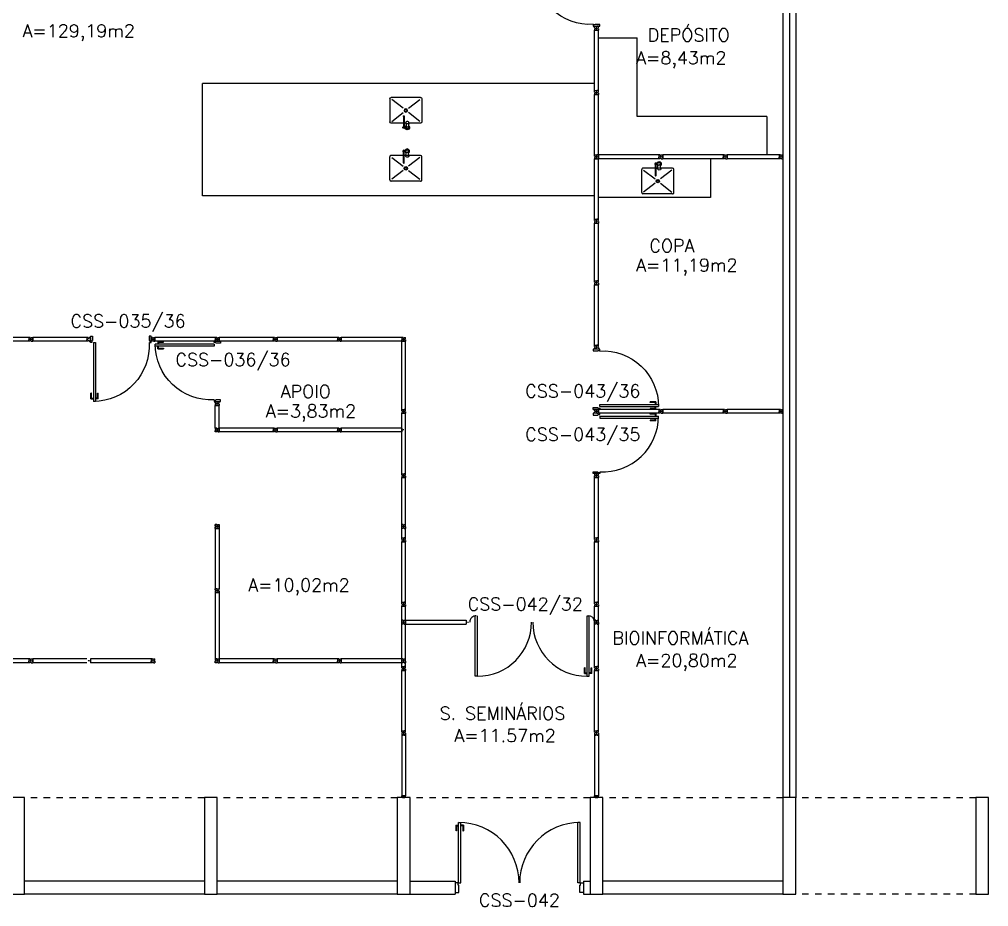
# Model space of a CAD drawing. Extents: x -248 to -11, y 347 to 447.
# Drawn here: x -201.14 to -186.07, y 388.87 to 402.67 of the extents above; entities that cross this region are included whole.
import ezdxf
from ezdxf.enums import TextEntityAlignment as Align

# ---------------------------------------------------------------- set-up
doc = ezdxf.new("R2010")
doc.units = 0
doc.header["$LTSCALE"] = 0.02
doc.header["$MEASUREMENT"] = 0
doc.linetypes.add('HIDDEN2', pattern=[0.1875, 0.125, -0.0625])
doc.layers.get('0').update_dxf_attribs({"linetype": 'CONTINUOUS'})
for name, color, linetype in [('ALV', 2, 'CONTINUOUS'), ('AREA', 2, 'CONTINUOUS'), ('BANC', 2, 'CONTINUOUS'), ('DIV', 2, 'CONTINUOUS'), ('EQUIP', 1, 'CONTINUOUS'), ('ESQ', 1, 'CONTINUOUS'), ('ESTR', 3, 'CONTINUOUS'), ('PROJ', 1, 'HIDDEN2'), ('TEXTO', 2, 'CONTINUOUS'), ('TEXTO-ENDEREÇO', 2, 'CONTINUOUS')]:
    doc.layers.add(name, color=color, linetype=linetype)
doc.styles.add('UNB-100', font='simplex.shx', dxfattribs={"height": 0.2})
doc.styles.add('UNB-100-1', font='simplex.shx', dxfattribs={"height": 0.2})

# ---------------------------------------------------------------- blocks, each defined once
blk = doc.blocks.new('DIVMT-SSS')
for p, q in [((-0.03, 0.008), (-0.03, 0.03)), ((-0.006, 0.03), (-0.03, 0.03)), ((-0.03, 0.008), (-0.02, 0.008)), ((-0.02, -0.008), (-0.02, 0.008)), ((-0.006, 0.02), (-0.006, 0.03)), ((0.006, 0.02), (-0.006, 0.02)), ((-0.005, 0), (0.005, 0)), ((0.005, 0), (-0.005, 0)), ((0, 0.005), (0, -0.005)), ((0, -0.005), (0, 0.005)), ((0.006, 0.03), (0.03, 0.03)), ((0.006, 0.02), (0.006, 0.03)), ((0.03, 0.008), (0.02, 0.008)), ((0.02, -0.008), (0.02, 0.008)), ((0.03, 0.008), (0.03, 0.03)), ((-0.03, -0.008), (-0.03, -0.03)), ((-0.03, -0.008), (-0.02, -0.008)), ((-0.03, -0.03), (-0.03, -0.97)), ((-0.03, -0.03), (-0.009, -0.03)), ((0.03, -0.03), (-0.03, -0.03)), ((-0.03, -0.03), (-0.006, -0.03)), ((-0.009, -0.03), (-0.027, -0.03)), ((-0.006, -0.02), (-0.006, -0.03)), ((-0.006, -0.02), (0.006, -0.02)), ((-0.006, -0.02), (-0.006, -0.03)), ((0.006, -0.02), (-0.006, -0.02)), ((0.005, -0.03), (-0.005, -0.03)), ((0.006, -0.02), (0.006, -0.03)), ((0.006, -0.02), (0.006, -0.03)), ((0.03, -0.03), (0.006, -0.03)), ((0.03, -0.008), (0.02, -0.008)), ((0.03, -0.008), (0.03, -0.03)), ((0.03, -0.03), (0.03, -0.97)), ((0.03, -0.97), (-0.03, -0.97)), ((-0.006, -0.98), (-0.006, -0.97)), ((-0.006, -0.98), (0.006, -0.98)), ((0.006, -1.001), (-0.006, -1.001)), ((0.005, -0.97), (-0.005, -0.97)), ((0, -0.994), (0, -1.007)), ((0, -1.02), (0, -1.021)), ((0.006, -0.98), (0.006, -0.97))]:
    blk.add_line(p, q)
blk = doc.blocks.new('PILAR-SSS')
blk.add_lwpolyline([(0.003, -42.962), (0.003, -44.462), (0.203, -44.462), (0.203, -42.962)], close=True)
blk = doc.blocks.new('DIV-SSS')
for p, q in [((-0.005, 0), (0.005, 0)), ((0, 0.005), (0, -0.005)), ((-0.03, -0.03), (-0.03, -0.97)), ((0.03, -0.03), (-0.03, -0.03)), ((-0.03, -0.03), (-0.009, -0.03)), ((-0.009, -0.03), (-0.027, -0.03)), ((-0.006, -0.02), (0.006, -0.02)), ((-0.006, -0.02), (-0.006, -0.03)), ((-0.005, -0.022), (0.005, -0.022)), ((-0.005, -0.022), (-0.005, -0.029)), ((0.005, -0.029), (-0.005, -0.029)), ((0.005, -0.03), (-0.005, -0.03)), ((0.005, -0.022), (0.005, -0.029)), ((0.006, -0.02), (0.006, -0.03)), ((0.03, -0.03), (0.03, -0.97)), ((0.03, -0.97), (-0.03, -0.97)), ((0.007, -0.999), (-0.007, -0.999)), ((-0.006, -0.98), (-0.006, -0.97)), ((-0.006, -0.98), (0.006, -0.98)), ((0.005, -0.97), (-0.005, -0.97)), ((0, -0.991), (0, -1.006)), ((0.006, -0.98), (0.006, -0.97))]:
    blk.add_line(p, q)
blk = doc.blocks.new('MTT-SSS')
for p, q in [((-0.008, 0.03), (-0.03, 0.03)), ((-0.03, 0.03), (-0.03, 0.006)), ((-0.0185, 0.006), (-0.03, 0.006)), ((-0.0185, -0.006), (-0.0185, 0.006)), ((-0.008, 0.03), (-0.008, 0.02)), ((-0.008, 0.02), (0.008, 0.02)), ((-0.0051, 0), (0.0051, 0)), ((0, -0.0051), (0, 0.0051)), ((0.008, 0.03), (0.03, 0.03)), ((0.008, 0.03), (0.008, 0.02)), ((0.0205, -0.006), (0.0205, 0.006)), ((0.0205, 0.006), (0.03, 0.006)), ((0.03, 0.006), (0.03, 0.03)), ((-0.03, -0.03), (-0.03, -0.006)), ((-0.0185, -0.006), (-0.03, -0.006)), ((-0.008, -0.03), (-0.03, -0.03)), ((-0.008, -0.02), (0.008, -0.02)), ((-0.008, -0.03), (-0.008, -0.02)), ((0.008, -0.03), (0.008, -0.02)), ((0.008, -0.03), (0.03, -0.03)), ((0.0205, -0.006), (0.03, -0.006)), ((0.03, -0.006), (0.03, -0.03))]:
    blk.add_line(p, q)
blk = doc.blocks.new('PTDP-SSS')
for p, q in [((0.055, 1.015), (0.09, 1.015)), ((0.055, 0.075), (0.055, 1.015)), ((0.09, 0.075), (0.09, 1.015)), ((1.91, 0.075), (1.91, 1.015)), ((1.945, 1.015), (1.91, 1.015)), ((1.945, 0.075), (1.945, 1.015)), ((0.05, 0.075), (0, 0.075)), ((0, 0.075), (0, -0.075)), ((0.05, 0.04), (0.05, 0.075)), ((0.06, 0.04), (0.05, 0.04)), ((0.055, 0.075), (0.09, 0.075)), ((0.06, -0.075), (0.06, 0.04)), ((1.945, 0.075), (1.91, 0.075)), ((1.94, -0.075), (1.94, 0.04)), ((1.94, 0.04), (1.95, 0.04)), ((1.95, 0.04), (1.95, 0.075)), ((1.95, 0.075), (2, 0.075)), ((2, 0.075), (2, -0.075)), ((0, -0.075), (0.06, -0.075)), ((2, -0.075), (1.94, -0.075))]:
    blk.add_line(p, q)
for centre, start, end in [((0.055, 0.075), 0, 90), ((1.945, 0.075), 90, 180)]:
    blk.add_arc(centre, 0.94, start, end)
blk = doc.blocks.new('PDVDP-SSS')
for p, q in [((0.112, 0.84), (0.112, -0.1)), ((0.147, 0.84), (0.112, 0.84)), ((0.147, 0.84), (0.147, -0.1)), ((1.853, 0.84), (1.888, 0.84)), ((1.853, 0.84), (1.853, -0.1)), ((1.888, 0.84), (1.888, -0.1)), ((0.009, 0), (-0.009, 0)), ((0, -0.012), (0, 0.01)), ((0.147, -0.1), (0.112, -0.1))]:
    blk.add_line(p, q)
at = {"color": 1}
for centre, radius, start, end in [((0.148, -0.002), 0.843, 0, 90), ((1.853, -0.002), 0.843, 90, 180), ((0.131, 0), 0.101, 180, 270), ((1.87, 0), 0.101, 270, 0)]:
    blk.add_arc(centre, radius, start, end, dxfattribs=at)
blk = doc.blocks.new('DIVINI-SSS')
for p, q in [((-0.02, 0), (-0.02, -0.008)), ((-0.02, 0), (0.001, 0)), ((-0.005, 0), (0.005, 0)), ((0, 0.005), (0, -0.005)), ((0.001, 0), (0.02, 0)), ((-0.03, -0.008), (-0.02, -0.008)), ((-0.03, -0.008), (-0.03, -0.028)), ((-0.03, -0.028), (-0.008, -0.028)), ((-0.03, -0.03), (0.03, -0.03)), ((-0.03, -0.975), (-0.03, -0.03)), ((-0.009, -0.03), (-0.027, -0.03)), ((-0.008, -0.019), (0.008, -0.019)), ((-0.008, -0.019), (-0.008, -0.028)), ((-0.006, -0.021), (-0.006, -0.03)), ((0.006, -0.021), (-0.006, -0.021)), ((-0.006, -0.023), (-0.006, -0.027)), ((-0.004, -0.021), (0.004, -0.021)), ((0.006, -0.021), (0.006, -0.03)), ((0.006, -0.023), (0.006, -0.027)), ((0.008, -0.019), (0.008, -0.028)), ((0.03, -0.028), (0.008, -0.028)), ((0.009, -0.03), (0.027, -0.03)), ((0.02, 0), (0.02, -0.008)), ((0.03, -0.008), (0.02, -0.008)), ((0.03, -0.008), (0.03, -0.028)), ((0.03, -0.975), (0.03, -0.03)), ((-0.03, -0.975), (0.03, -0.975)), ((-0.009, -0.975), (-0.027, -0.975)), ((-0.006, -0.985), (-0.006, -0.975)), ((0.006, -0.985), (-0.006, -0.985)), ((0.006, -1.01), (-0.006, -1.01)), ((0, -0.985), (0, -0.988)), ((0, -1.003), (0, -1.018)), ((0.006, -0.985), (0.006, -0.975)), ((0.03, -0.975), (0.009, -0.975)), ((0.009, -0.975), (0.027, -0.975))]:
    blk.add_line(p, q)
blk = doc.blocks.new('PDV2E-SSS')
at = {"layer": 'DIV'}
for p, q in [((0.034, 0.925), (0.034, 0.835)), ((0.034, 0.925), (0.074, 0.925)), ((0.044, 0.915), (0.044, 0.835)), ((0.044, 0.915), (0.074, 0.915)), ((0.076, 0.05), (0.076, 0.965)), ((0.106, 0.965), (0.076, 0.965)), ((0.106, 0.05), (0.106, 0.965)), ((0.148, 0.925), (0.108, 0.925)), ((0.138, 0.915), (0.108, 0.915)), ((0.138, 0.915), (0.138, 0.835)), ((0.148, 0.925), (0.148, 0.835)), ((0.044, 0.835), (0.034, 0.835)), ((0.138, 0.835), (0.148, 0.835)), ((0.031, 0.05), (0.031, -0.05)), ((0.051, 0.05), (0.031, 0.05)), ((0.051, 0.02), (0.051, 0.05)), ((0.051, 0.02), (0.061, 0.02)), ((0.061, -0.05), (0.061, 0.02)), ((0.076, 0.05), (0.106, 0.05)), ((0.95, 0.02), (0.94, 0.02)), ((0.94, -0.05), (0.94, 0.02)), ((0.95, 0.02), (0.95, 0.05)), ((0.95, 0.05), (0.97, 0.05)), ((0.97, 0.05), (0.97, 0.035)), ((0.97, 0.035), (0.97, -0.035)), ((0.031, -0.05), (0.061, -0.05)), ((0.97, -0.05), (0.94, -0.05)), ((0.97, -0.035), (0.97, -0.05))]:
    blk.add_line(p, q, dxfattribs=at)
at = {"layer": 'DIV', "color": 1}
blk.add_arc((0.076, 0.1), 0.865, 356.6786, 90, dxfattribs=at)
blk = doc.blocks.new('INOXA1-P-SSS')
for p, q in [((0.12, 0.23), (0.12, 0.047)), ((0.22, 0.25), (0.14, 0.25)), ((0.15, 0.22), (0.287, 0.043)), ((0.5, 0.25), (0.22, 0.25)), ((0.353, 0.043), (0.49, 0.22)), ((0.52, 0.23), (0.52, -0.23)), ((0.043, 0.008), (0.043, -0.022)), ((0.062, 0.04), (0.071, 0.04)), ((0.131, 0.048), (0.076, 0.043)), ((0.131, -0.002), (0.076, 0.003)), ((0.22, -0.027), (0.054, -0.027)), ((0.22, -0.037), (0.054, -0.037)), ((0.063, -0.003), (0.063, -0.021)), ((0.12, -0.001), (0.12, -0.027)), ((0.12, -0.037), (0.12, -0.23)), ((0.15, -0.22), (0.287, -0.043)), ((0.231, -0.027), (0.22, -0.027)), ((0.231, -0.037), (0.22, -0.037)), ((0.353, -0.043), (0.49, -0.22)), ((0.22, -0.25), (0.14, -0.25)), ((0.5, -0.25), (0.22, -0.25))]:
    blk.add_line(p, q)
blk.add_lwpolyline([(0.076, 0.003), (0.072, 0.004), (0.069, 0.009), (0.067, 0.015), (0.066, 0.023), (0.067, 0.031), (0.069, 0.037), (0.072, 0.042), (0.076, 0.043)])
blk.add_lwpolyline([(0.131, 0.048), (0.137, 0.046), (0.143, 0.041), (0.147, 0.033), (0.148, 0.023), (0.147, 0.013), (0.143, 0.006), (0.137, 0), (0.131, -0.002), (0.125, 0), (0.119, 0.006), (0.115, 0.013), (0.114, 0.023), (0.115, 0.033), (0.119, 0.041), (0.125, 0.046)], close=True)
for radius in [0.0266, 0.0163]:
    blk.add_circle((0.32, 0), radius)
for centre, radius, start, end in [((0.14, 0.23), 0.02, 90, 180), ((0.5, 0.23), 0.02, 360, 90), ((0.054, 0.023), 0.0349, 36.1705, 252.2568), ((0.054, 0.023), 0.0189, 62.7367, 235.7375), ((0.073, -0.003), 0.01, 102.8285, 180), ((0.054, 0.023), 0.0349, 285.5373, 323.9987), ((0.054, -0.032), 0.0145, 20.161, 339.839), ((0.054, -0.032), 0.005, 90.0037, 269.9963), ((0.231, -0.032), 0.00738, 222.6559, 137.3441), ((0.231, -0.032), 0.005, 269.9935, 90.0065), ((0.14, -0.23), 0.02, 180, 270), ((0.5, -0.23), 0.02, 270, 360)]:
    blk.add_arc(centre, radius, start, end)

msp = doc.modelspace()

# ---------------------------------------------------------------- linework, layer by layer
at = {"layer": 'ALV'}
for p, q in [((-198.266, 389.267), (-201.066, 389.267)), ((-195.266, 389.267), (-198.066, 389.267)), ((-195.066, 389.267), (-194.366, 389.267)), ((-194.366, 389.267), (-194.366, 389.067)), ((-192.366, 389.267), (-192.366, 389.067)), ((-192.366, 389.267), (-192.266, 389.267)), ((-189.266, 389.267), (-192.066, 389.267)), ((-198.266, 389.067), (-201.066, 389.067)), ((-195.266, 389.067), (-198.066, 389.067)), ((-195.066, 389.067), (-194.366, 389.067)), ((-192.366, 389.067), (-192.266, 389.067)), ((-189.266, 389.067), (-192.066, 389.067))]:
    msp.add_line(p, q, dxfattribs=at)
at = {"layer": 'BANC'}
for p, q in [((-192.136, 402.387), (-191.536, 402.387)), ((-191.536, 401.166), (-191.536, 402.387)), ((-192.196, 401.677), (-198.295, 401.677)), ((-198.295, 399.927), (-198.295, 401.677)), ((-189.516, 401.166), (-191.536, 401.166)), ((-189.516, 401.166), (-189.516, 400.566)), ((-190.391, 400.506), (-190.391, 399.906)), ((-192.196, 399.927), (-198.295, 399.927)), ((-190.391, 399.906), (-192.136, 399.906))]:
    msp.add_line(p, q, dxfattribs=at)
at = {"layer": 'DIV'}
for p, q in [((-192.196, 402.566), (-192.172, 402.566)), ((-192.196, 402.544), (-192.196, 402.566)), ((-192.196, 402.566), (-192.136, 402.566)), ((-192.172, 402.557), (-192.172, 402.566)), ((-192.172, 402.557), (-192.172, 402.566)), ((-192.172, 402.557), (-192.16, 402.557)), ((-192.16, 402.557), (-192.172, 402.557)), ((-192.171, 402.566), (-192.161, 402.566)), ((-192.16, 402.557), (-192.16, 402.566)), ((-192.136, 402.566), (-192.16, 402.566)), ((-192.16, 402.557), (-192.16, 402.566)), ((-192.157, 402.566), (-192.139, 402.566)), ((-192.136, 402.566), (-192.157, 402.566)), ((-192.136, 402.544), (-192.136, 402.566)), ((-192.196, 402.544), (-192.186, 402.544)), ((-192.196, 402.528), (-192.186, 402.528)), ((-192.196, 402.528), (-192.196, 402.506)), ((-192.172, 402.506), (-192.196, 402.506)), ((-192.186, 402.544), (-192.186, 402.528)), ((-192.172, 402.536), (-192.161, 402.536)), ((-192.161, 402.536), (-192.172, 402.536)), ((-192.172, 402.516), (-192.16, 402.516)), ((-192.172, 402.516), (-192.172, 402.506)), ((-192.166, 402.542), (-192.166, 402.531)), ((-192.166, 402.531), (-192.166, 402.542)), ((-192.16, 402.516), (-192.16, 402.506)), ((-192.16, 402.506), (-192.136, 402.506)), ((-192.136, 402.544), (-192.146, 402.544)), ((-192.146, 402.544), (-192.146, 402.528)), ((-192.136, 402.528), (-192.146, 402.528)), ((-192.136, 402.528), (-192.136, 402.506)), ((-192.196, 400.566), (-192.172, 400.566)), ((-192.196, 400.544), (-192.196, 400.566)), ((-192.196, 400.566), (-192.136, 400.566)), ((-192.196, 400.544), (-192.186, 400.544)), ((-192.196, 400.528), (-192.186, 400.528)), ((-192.196, 400.528), (-192.196, 400.506)), ((-192.172, 400.506), (-192.196, 400.506)), ((-192.186, 400.544), (-192.186, 400.528)), ((-192.172, 400.557), (-192.172, 400.566)), ((-192.172, 400.557), (-192.172, 400.566)), ((-192.172, 400.557), (-192.16, 400.557)), ((-192.16, 400.557), (-192.172, 400.557)), ((-192.172, 400.536), (-192.161, 400.536)), ((-192.161, 400.536), (-192.172, 400.536)), ((-192.172, 400.516), (-192.16, 400.516)), ((-192.172, 400.516), (-192.172, 400.506)), ((-192.171, 400.566), (-192.161, 400.566)), ((-192.166, 400.542), (-192.166, 400.531)), ((-192.166, 400.531), (-192.166, 400.542)), ((-192.16, 400.557), (-192.16, 400.566)), ((-192.136, 400.566), (-192.16, 400.566)), ((-192.16, 400.557), (-192.16, 400.566)), ((-192.16, 400.516), (-192.16, 400.506)), ((-192.16, 400.506), (-192.136, 400.506)), ((-192.157, 400.566), (-192.139, 400.566)), ((-192.136, 400.566), (-192.157, 400.566)), ((-192.136, 400.544), (-192.146, 400.544)), ((-192.146, 400.544), (-192.146, 400.528)), ((-192.136, 400.528), (-192.146, 400.528)), ((-192.136, 400.544), (-192.136, 400.566)), ((-192.136, 400.528), (-192.136, 400.506)), ((-190.185, 400.536), (-190.187, 400.536)), ((-190.159, 400.536), (-190.173, 400.536)), ((-190.166, 400.543), (-190.166, 400.53)), ((-190.145, 400.53), (-190.145, 400.542)), ((-190.145, 400.542), (-190.136, 400.542)), ((-190.145, 400.53), (-190.136, 400.53)), ((-189.326, 400.566), (-190.136, 400.566)), ((-190.136, 400.566), (-190.136, 400.506)), ((-190.136, 400.541), (-190.136, 400.531)), ((-189.326, 400.506), (-190.136, 400.506)), ((-189.326, 400.566), (-189.326, 400.506)), ((-189.304, 400.566), (-189.326, 400.566)), ((-189.326, 400.566), (-189.326, 400.542)), ((-189.317, 400.542), (-189.326, 400.542)), ((-189.317, 400.542), (-189.326, 400.542)), ((-189.326, 400.541), (-189.326, 400.531)), ((-189.317, 400.53), (-189.326, 400.53)), ((-189.326, 400.506), (-189.326, 400.53)), ((-189.317, 400.53), (-189.326, 400.53)), ((-189.326, 400.506), (-189.326, 400.527)), ((-189.326, 400.527), (-189.326, 400.509)), ((-189.304, 400.506), (-189.326, 400.506)), ((-189.317, 400.53), (-189.317, 400.542)), ((-189.317, 400.542), (-189.317, 400.53)), ((-189.304, 400.566), (-189.304, 400.556)), ((-189.304, 400.556), (-189.288, 400.556)), ((-189.304, 400.516), (-189.288, 400.516)), ((-189.304, 400.506), (-189.304, 400.516)), ((-189.291, 400.536), (-189.302, 400.536)), ((-189.302, 400.536), (-189.291, 400.536)), ((-189.296, 400.531), (-189.296, 400.542)), ((-189.296, 400.542), (-189.296, 400.531)), ((-189.288, 400.566), (-189.266, 400.566)), ((-189.288, 400.566), (-189.288, 400.556)), ((-189.288, 400.506), (-189.288, 400.516)), ((-189.288, 400.506), (-189.266, 400.506)), ((-189.276, 400.542), (-189.266, 400.542)), ((-189.276, 400.542), (-189.276, 400.53)), ((-189.276, 400.53), (-189.266, 400.53)), ((-189.266, 400.542), (-189.266, 400.566)), ((-189.266, 400.53), (-189.266, 400.506)), ((-192.166, 399.556), (-192.166, 399.557)), ((-192.166, 399.53), (-192.166, 399.544)), ((-192.196, 399.506), (-192.136, 399.506)), ((-192.196, 398.607), (-192.196, 399.506)), ((-192.173, 399.537), (-192.16, 399.537)), ((-192.16, 399.516), (-192.172, 399.516)), ((-192.172, 399.516), (-192.172, 399.506)), ((-192.171, 399.506), (-192.161, 399.506)), ((-192.16, 399.516), (-192.16, 399.506)), ((-192.136, 398.607), (-192.136, 399.506)), ((-192.196, 398.607), (-192.172, 398.607)), ((-192.196, 398.585), (-192.196, 398.607)), ((-192.196, 398.607), (-192.136, 398.607)), ((-192.196, 398.585), (-192.186, 398.585)), ((-192.196, 398.569), (-192.186, 398.569)), ((-192.196, 398.569), (-192.196, 398.547)), ((-192.172, 398.547), (-192.196, 398.547)), ((-192.186, 398.585), (-192.186, 398.569)), ((-192.172, 398.598), (-192.172, 398.607)), ((-192.172, 398.598), (-192.172, 398.607)), ((-192.172, 398.598), (-192.16, 398.598)), ((-192.16, 398.598), (-192.172, 398.598)), ((-192.172, 398.577), (-192.161, 398.577)), ((-192.161, 398.577), (-192.172, 398.577)), ((-192.172, 398.557), (-192.16, 398.557)), ((-192.172, 398.557), (-192.172, 398.547)), ((-192.171, 398.607), (-192.161, 398.607)), ((-192.166, 398.583), (-192.166, 398.572)), ((-192.166, 398.572), (-192.166, 398.583)), ((-192.16, 398.598), (-192.16, 398.607)), ((-192.136, 398.607), (-192.16, 398.607)), ((-192.16, 398.598), (-192.16, 398.607)), ((-192.16, 398.557), (-192.16, 398.547)), ((-192.16, 398.547), (-192.136, 398.547)), ((-192.157, 398.607), (-192.139, 398.607)), ((-192.136, 398.607), (-192.157, 398.607)), ((-192.136, 398.585), (-192.146, 398.585)), ((-192.146, 398.585), (-192.146, 398.569)), ((-192.136, 398.569), (-192.146, 398.569)), ((-192.136, 398.585), (-192.136, 398.607)), ((-192.136, 398.569), (-192.136, 398.547)), ((-200.945, 397.703), (-200.936, 397.703)), ((-200.945, 397.691), (-200.945, 397.703)), ((-200.945, 397.691), (-200.936, 397.691)), ((-200.095, 397.727), (-200.936, 397.727)), ((-200.936, 397.727), (-200.936, 397.667)), ((-200.936, 397.702), (-200.936, 397.692)), ((-200.095, 397.667), (-200.936, 397.667)), ((-200.095, 397.727), (-200.095, 397.703)), ((-200.073, 397.727), (-200.095, 397.727)), ((-200.095, 397.727), (-200.095, 397.667)), ((-200.086, 397.703), (-200.095, 397.703)), ((-200.086, 397.703), (-200.095, 397.703)), ((-200.095, 397.702), (-200.095, 397.692)), ((-200.086, 397.691), (-200.095, 397.691)), ((-200.095, 397.667), (-200.095, 397.691)), ((-200.086, 397.691), (-200.095, 397.691)), ((-200.095, 397.688), (-200.095, 397.67)), ((-200.095, 397.667), (-200.095, 397.688)), ((-200.073, 397.667), (-200.095, 397.667)), ((-200.086, 397.703), (-200.086, 397.691)), ((-200.086, 397.691), (-200.086, 397.703)), ((-200.073, 397.727), (-200.073, 397.717)), ((-200.073, 397.717), (-200.057, 397.717)), ((-200.073, 397.667), (-200.073, 397.677)), ((-200.073, 397.677), (-200.057, 397.677)), ((-200.057, 397.727), (-200.057, 397.717)), ((-200.057, 397.727), (-200.035, 397.727)), ((-200.057, 397.667), (-200.057, 397.677)), ((-200.057, 397.667), (-200.035, 397.667)), ((-200.045, 397.703), (-200.045, 397.691)), ((-200.045, 397.703), (-200.035, 397.703)), ((-200.045, 397.691), (-200.035, 397.691)), ((-200.035, 397.727), (-200.035, 397.667)), ((-200.035, 397.703), (-200.035, 397.727)), ((-200.035, 397.702), (-200.035, 397.692)), ((-199.095, 397.727), (-199.095, 397.703)), ((-199.073, 397.727), (-199.095, 397.727)), ((-199.095, 397.727), (-199.095, 397.667)), ((-199.086, 397.703), (-199.095, 397.703)), ((-199.086, 397.703), (-199.095, 397.703)), ((-199.095, 397.702), (-199.095, 397.692)), ((-199.086, 397.691), (-199.095, 397.691)), ((-199.095, 397.667), (-199.095, 397.691)), ((-199.086, 397.691), (-199.095, 397.691)), ((-199.095, 397.688), (-199.095, 397.67)), ((-199.095, 397.667), (-199.095, 397.688)), ((-199.073, 397.667), (-199.095, 397.667)), ((-199.086, 397.703), (-199.086, 397.691)), ((-199.086, 397.691), (-199.086, 397.703)), ((-199.073, 397.727), (-199.073, 397.717)), ((-199.073, 397.717), (-199.057, 397.717)), ((-199.073, 397.667), (-199.073, 397.677)), ((-199.073, 397.677), (-199.057, 397.677)), ((-199.071, 397.697), (-199.06, 397.697)), ((-199.06, 397.697), (-199.071, 397.697)), ((-199.065, 397.703), (-199.065, 397.692)), ((-199.065, 397.692), (-199.065, 397.703)), ((-199.057, 397.727), (-199.057, 397.717)), ((-199.057, 397.727), (-199.035, 397.727)), ((-199.057, 397.667), (-199.057, 397.677)), ((-199.057, 397.667), (-199.035, 397.667)), ((-199.045, 397.703), (-199.045, 397.691)), ((-199.045, 397.703), (-199.035, 397.703)), ((-199.045, 397.691), (-199.035, 397.691)), ((-199.035, 397.703), (-199.035, 397.727)), ((-199.035, 397.691), (-199.035, 397.667)), ((-198.096, 397.727), (-198.096, 397.667)), ((-198.096, 397.667), (-198.096, 397.691)), ((-197.196, 397.727), (-198.036, 397.727)), ((-198.036, 397.727), (-198.036, 397.667)), ((-198.036, 397.691), (-198.036, 397.667)), ((-197.196, 397.667), (-198.036, 397.667)), ((-197.196, 397.727), (-197.196, 397.703)), ((-197.174, 397.727), (-197.196, 397.727)), ((-197.196, 397.727), (-197.196, 397.667)), ((-197.186, 397.703), (-197.196, 397.703)), ((-197.186, 397.703), (-197.196, 397.703)), ((-197.196, 397.702), (-197.196, 397.692)), ((-197.186, 397.691), (-197.196, 397.691)), ((-197.196, 397.667), (-197.196, 397.691)), ((-197.186, 397.691), (-197.196, 397.691)), ((-197.196, 397.688), (-197.196, 397.67)), ((-197.196, 397.667), (-197.196, 397.688)), ((-197.174, 397.667), (-197.196, 397.667)), ((-197.186, 397.703), (-197.186, 397.691)), ((-197.186, 397.691), (-197.186, 397.703)), ((-197.174, 397.727), (-197.174, 397.717)), ((-197.174, 397.717), (-197.158, 397.717)), ((-197.174, 397.667), (-197.174, 397.677)), ((-197.174, 397.677), (-197.158, 397.677)), ((-197.171, 397.697), (-197.161, 397.697)), ((-197.161, 397.697), (-197.171, 397.697)), ((-197.166, 397.703), (-197.166, 397.692)), ((-197.166, 397.692), (-197.166, 397.703)), ((-197.158, 397.727), (-197.158, 397.717)), ((-197.158, 397.727), (-197.136, 397.727)), ((-197.158, 397.667), (-197.158, 397.677)), ((-197.158, 397.667), (-197.136, 397.667)), ((-197.145, 397.703), (-197.145, 397.691)), ((-197.145, 397.703), (-197.136, 397.703)), ((-197.145, 397.691), (-197.136, 397.691)), ((-197.136, 397.703), (-197.136, 397.727)), ((-197.136, 397.691), (-197.136, 397.667)), ((-195.196, 397.727), (-195.196, 397.667)), ((-195.174, 397.727), (-195.196, 397.727)), ((-195.196, 397.727), (-195.196, 397.703)), ((-195.187, 397.703), (-195.196, 397.703)), ((-195.187, 397.703), (-195.196, 397.703)), ((-195.196, 397.702), (-195.196, 397.692)), ((-195.187, 397.691), (-195.196, 397.691)), ((-195.196, 397.667), (-195.196, 397.691)), ((-195.187, 397.691), (-195.196, 397.691)), ((-195.196, 397.667), (-195.196, 397.688)), ((-195.196, 397.688), (-195.196, 397.67)), ((-195.196, 396.607), (-195.196, 397.667)), ((-195.196, 397.667), (-195.136, 397.667)), ((-195.174, 397.667), (-195.196, 397.667)), ((-195.187, 397.691), (-195.187, 397.703)), ((-195.187, 397.703), (-195.187, 397.691)), ((-195.174, 397.727), (-195.174, 397.717)), ((-195.174, 397.717), (-195.158, 397.717)), ((-195.174, 397.677), (-195.158, 397.677)), ((-195.174, 397.667), (-195.174, 397.677)), ((-195.173, 397.698), (-195.16, 397.698)), ((-195.161, 397.697), (-195.172, 397.697)), ((-195.172, 397.697), (-195.161, 397.697)), ((-195.172, 397.677), (-195.172, 397.667)), ((-195.16, 397.677), (-195.172, 397.677)), ((-195.171, 397.667), (-195.161, 397.667)), ((-195.166, 397.717), (-195.166, 397.718)), ((-195.166, 397.691), (-195.166, 397.705)), ((-195.166, 397.692), (-195.166, 397.703)), ((-195.166, 397.703), (-195.166, 397.692)), ((-195.16, 397.677), (-195.16, 397.667)), ((-195.158, 397.727), (-195.136, 397.727)), ((-195.158, 397.727), (-195.158, 397.717)), ((-195.158, 397.667), (-195.158, 397.677)), ((-195.158, 397.667), (-195.136, 397.667)), ((-195.146, 397.703), (-195.136, 397.703)), ((-195.146, 397.703), (-195.146, 397.691)), ((-195.146, 397.691), (-195.136, 397.691)), ((-195.136, 397.703), (-195.136, 397.727)), ((-195.136, 397.691), (-195.136, 397.667)), ((-195.136, 396.607), (-195.136, 397.667)), ((-198.096, 396.727), (-198.072, 396.727)), ((-198.096, 396.705), (-198.096, 396.727)), ((-198.096, 396.727), (-198.036, 396.727)), ((-198.096, 396.705), (-198.086, 396.705)), ((-198.096, 396.689), (-198.086, 396.689)), ((-198.096, 396.689), (-198.096, 396.667)), ((-198.086, 396.705), (-198.086, 396.689)), ((-198.072, 396.718), (-198.072, 396.727)), ((-198.072, 396.718), (-198.072, 396.727)), ((-198.072, 396.718), (-198.06, 396.718)), ((-198.06, 396.718), (-198.072, 396.718)), ((-198.072, 396.698), (-198.06, 396.698)), ((-198.072, 396.677), (-198.06, 396.677)), ((-198.072, 396.677), (-198.072, 396.667)), ((-198.072, 396.677), (-198.072, 396.667)), ((-198.06, 396.677), (-198.072, 396.677)), ((-198.071, 396.727), (-198.061, 396.727)), ((-198.071, 396.697), (-198.061, 396.697)), ((-198.061, 396.697), (-198.071, 396.697)), ((-198.066, 396.717), (-198.066, 396.718)), ((-198.066, 396.691), (-198.066, 396.705)), ((-198.066, 396.703), (-198.066, 396.692)), ((-198.066, 396.692), (-198.066, 396.703)), ((-198.06, 396.718), (-198.06, 396.727)), ((-198.036, 396.727), (-198.06, 396.727)), ((-198.06, 396.718), (-198.06, 396.727)), ((-198.06, 396.677), (-198.06, 396.667)), ((-198.06, 396.677), (-198.06, 396.667)), ((-198.057, 396.727), (-198.039, 396.727)), ((-198.036, 396.727), (-198.057, 396.727)), ((-198.036, 396.705), (-198.046, 396.705)), ((-198.046, 396.705), (-198.046, 396.689)), ((-198.036, 396.689), (-198.046, 396.689)), ((-198.036, 396.705), (-198.036, 396.727)), ((-198.036, 396.689), (-198.036, 396.667)), ((-198.072, 396.667), (-198.096, 396.667)), ((-198.096, 396.317), (-198.096, 396.667)), ((-198.096, 396.667), (-198.036, 396.667)), ((-198.071, 396.667), (-198.061, 396.667)), ((-198.06, 396.667), (-198.036, 396.667)), ((-198.036, 396.317), (-198.036, 396.667)), ((-195.196, 396.607), (-195.172, 396.607)), ((-195.196, 396.585), (-195.196, 396.607)), ((-195.196, 396.607), (-195.136, 396.607)), ((-195.196, 396.585), (-195.186, 396.585)), ((-195.196, 396.569), (-195.186, 396.569)), ((-195.196, 396.569), (-195.196, 396.547)), ((-195.172, 396.547), (-195.196, 396.547)), ((-195.186, 396.585), (-195.186, 396.569)), ((-195.172, 396.598), (-195.172, 396.607)), ((-195.172, 396.598), (-195.172, 396.607)), ((-195.172, 396.598), (-195.16, 396.598)), ((-195.16, 396.598), (-195.172, 396.598)), ((-195.172, 396.577), (-195.161, 396.577)), ((-195.161, 396.577), (-195.172, 396.577)), ((-195.172, 396.557), (-195.16, 396.557)), ((-195.172, 396.557), (-195.172, 396.547)), ((-195.171, 396.607), (-195.161, 396.607)), ((-195.166, 396.583), (-195.166, 396.572)), ((-195.166, 396.572), (-195.166, 396.583)), ((-195.16, 396.598), (-195.16, 396.607)), ((-195.136, 396.607), (-195.16, 396.607)), ((-195.16, 396.598), (-195.16, 396.607)), ((-195.16, 396.557), (-195.16, 396.547)), ((-195.16, 396.547), (-195.136, 396.547)), ((-195.157, 396.607), (-195.139, 396.607)), ((-195.136, 396.607), (-195.157, 396.607)), ((-195.136, 396.585), (-195.146, 396.585)), ((-195.146, 396.585), (-195.146, 396.569)), ((-195.136, 396.569), (-195.146, 396.569)), ((-195.136, 396.585), (-195.136, 396.607)), ((-195.136, 396.569), (-195.136, 396.547)), ((-192.196, 396.607), (-192.172, 396.607)), ((-192.196, 396.585), (-192.196, 396.607)), ((-192.196, 396.607), (-192.136, 396.607)), ((-192.196, 396.585), (-192.186, 396.585)), ((-192.196, 396.569), (-192.186, 396.569)), ((-192.196, 396.569), (-192.196, 396.547)), ((-192.172, 396.547), (-192.196, 396.547)), ((-192.186, 396.585), (-192.186, 396.569)), ((-192.172, 396.598), (-192.172, 396.607)), ((-192.172, 396.598), (-192.172, 396.607)), ((-192.172, 396.598), (-192.16, 396.598)), ((-192.16, 396.598), (-192.172, 396.598)), ((-192.172, 396.577), (-192.161, 396.577)), ((-192.161, 396.577), (-192.172, 396.577)), ((-192.172, 396.557), (-192.16, 396.557)), ((-192.172, 396.557), (-192.172, 396.547)), ((-192.171, 396.607), (-192.161, 396.607)), ((-192.166, 396.583), (-192.166, 396.572)), ((-192.166, 396.572), (-192.166, 396.583)), ((-192.16, 396.598), (-192.16, 396.607)), ((-192.136, 396.607), (-192.16, 396.607)), ((-192.16, 396.598), (-192.16, 396.607)), ((-192.16, 396.557), (-192.16, 396.547)), ((-192.16, 396.547), (-192.136, 396.547)), ((-192.157, 396.607), (-192.139, 396.607)), ((-192.136, 396.607), (-192.157, 396.607)), ((-192.136, 396.585), (-192.146, 396.585)), ((-192.146, 396.585), (-192.146, 396.569)), ((-192.136, 396.569), (-192.146, 396.569)), ((-192.136, 396.585), (-192.136, 396.607)), ((-192.136, 396.569), (-192.136, 396.547)), ((-190.185, 396.577), (-190.187, 396.577)), ((-190.159, 396.577), (-190.173, 396.577)), ((-190.166, 396.584), (-190.166, 396.571)), ((-190.145, 396.571), (-190.145, 396.583)), ((-190.145, 396.583), (-190.136, 396.583)), ((-190.145, 396.571), (-190.136, 396.571)), ((-189.326, 396.607), (-190.136, 396.607)), ((-190.136, 396.607), (-190.136, 396.547)), ((-190.136, 396.582), (-190.136, 396.572)), ((-189.326, 396.547), (-190.136, 396.547)), ((-189.326, 396.607), (-189.326, 396.547)), ((-189.304, 396.607), (-189.326, 396.607)), ((-189.326, 396.607), (-189.326, 396.583)), ((-189.317, 396.583), (-189.326, 396.583)), ((-189.317, 396.583), (-189.326, 396.583)), ((-189.326, 396.582), (-189.326, 396.572)), ((-189.317, 396.571), (-189.326, 396.571)), ((-189.326, 396.547), (-189.326, 396.571)), ((-189.317, 396.571), (-189.326, 396.571)), ((-189.326, 396.547), (-189.326, 396.568)), ((-189.326, 396.568), (-189.326, 396.55)), ((-189.304, 396.547), (-189.326, 396.547)), ((-189.317, 396.571), (-189.317, 396.583)), ((-189.317, 396.583), (-189.317, 396.571)), ((-189.304, 396.607), (-189.304, 396.597)), ((-189.304, 396.597), (-189.288, 396.597)), ((-189.304, 396.557), (-189.288, 396.557)), ((-189.304, 396.547), (-189.304, 396.557)), ((-189.291, 396.577), (-189.302, 396.577)), ((-189.302, 396.577), (-189.291, 396.577)), ((-189.296, 396.572), (-189.296, 396.583)), ((-189.296, 396.583), (-189.296, 396.572)), ((-189.288, 396.607), (-189.266, 396.607)), ((-189.288, 396.607), (-189.288, 396.597)), ((-189.288, 396.547), (-189.288, 396.557)), ((-189.288, 396.547), (-189.266, 396.547)), ((-189.276, 396.583), (-189.266, 396.583)), ((-189.276, 396.583), (-189.276, 396.571)), ((-189.276, 396.571), (-189.266, 396.571)), ((-189.266, 396.583), (-189.266, 396.607)), ((-189.266, 396.571), (-189.266, 396.547)), ((-198.036, 396.317), (-198.036, 396.257)), ((-197.196, 396.317), (-198.036, 396.317)), ((-197.196, 396.257), (-198.036, 396.257)), ((-197.196, 396.317), (-197.196, 396.257)), ((-197.174, 396.317), (-197.196, 396.317)), ((-197.196, 396.317), (-197.196, 396.293)), ((-197.186, 396.293), (-197.196, 396.293)), ((-197.186, 396.293), (-197.196, 396.293)), ((-197.196, 396.292), (-197.196, 396.282)), ((-197.186, 396.281), (-197.196, 396.281)), ((-197.196, 396.257), (-197.196, 396.281)), ((-197.186, 396.281), (-197.196, 396.281)), ((-197.196, 396.257), (-197.196, 396.278)), ((-197.196, 396.278), (-197.196, 396.26)), ((-197.174, 396.257), (-197.196, 396.257)), ((-197.186, 396.281), (-197.186, 396.293)), ((-197.186, 396.293), (-197.186, 396.281)), ((-197.174, 396.317), (-197.174, 396.307)), ((-197.174, 396.307), (-197.158, 396.307)), ((-197.174, 396.267), (-197.158, 396.267)), ((-197.174, 396.257), (-197.174, 396.267)), ((-197.161, 396.287), (-197.171, 396.287)), ((-197.171, 396.287), (-197.161, 396.287)), ((-197.166, 396.282), (-197.166, 396.293)), ((-197.166, 396.293), (-197.166, 396.282)), ((-197.158, 396.317), (-197.136, 396.317)), ((-197.158, 396.317), (-197.158, 396.307)), ((-197.158, 396.257), (-197.158, 396.267)), ((-197.158, 396.257), (-197.136, 396.257)), ((-197.145, 396.293), (-197.136, 396.293)), ((-197.145, 396.293), (-197.145, 396.281)), ((-197.145, 396.281), (-197.136, 396.281)), ((-197.136, 396.293), (-197.136, 396.317)), ((-197.136, 396.281), (-197.136, 396.257)), ((-198.085, 394.787), (-198.086, 394.787)), ((-198.059, 394.787), (-198.073, 394.787)), ((-198.066, 394.794), (-198.066, 394.781)), ((-198.045, 394.781), (-198.045, 394.793)), ((-198.045, 394.793), (-198.035, 394.793)), ((-198.045, 394.781), (-198.035, 394.781)), ((-198.036, 394.817), (-198.036, 394.757)), ((-198.035, 394.817), (-198.035, 394.757)), ((-198.035, 394.792), (-198.035, 394.782)), ((-195.196, 394.817), (-195.196, 394.757)), ((-195.174, 394.817), (-195.196, 394.817)), ((-195.196, 394.817), (-195.196, 394.793)), ((-195.187, 394.793), (-195.196, 394.793)), ((-195.187, 394.793), (-195.196, 394.793)), ((-195.196, 394.792), (-195.196, 394.782)), ((-195.187, 394.781), (-195.196, 394.781)), ((-195.196, 394.757), (-195.196, 394.781)), ((-195.187, 394.781), (-195.196, 394.781)), ((-195.196, 394.757), (-195.196, 394.778)), ((-195.196, 394.778), (-195.196, 394.76)), ((-195.174, 394.757), (-195.196, 394.757)), ((-195.187, 394.781), (-195.187, 394.793)), ((-195.187, 394.793), (-195.187, 394.781)), ((-195.174, 394.817), (-195.174, 394.807)), ((-195.174, 394.807), (-195.158, 394.807)), ((-195.174, 394.767), (-195.158, 394.767)), ((-195.174, 394.757), (-195.174, 394.767)), ((-195.161, 394.787), (-195.172, 394.787)), ((-195.172, 394.787), (-195.161, 394.787)), ((-195.166, 394.782), (-195.166, 394.793)), ((-195.166, 394.793), (-195.166, 394.782)), ((-195.158, 394.817), (-195.136, 394.817)), ((-195.158, 394.817), (-195.158, 394.807)), ((-195.158, 394.757), (-195.158, 394.767)), ((-195.158, 394.757), (-195.136, 394.757)), ((-195.146, 394.793), (-195.136, 394.793)), ((-195.146, 394.793), (-195.146, 394.781)), ((-195.146, 394.781), (-195.136, 394.781)), ((-195.136, 394.793), (-195.136, 394.817)), ((-195.136, 394.781), (-195.136, 394.757)), ((-198.096, 393.795), (-198.096, 393.817)), ((-198.072, 393.817), (-198.096, 393.817)), ((-198.072, 393.808), (-198.072, 393.817)), ((-198.06, 393.808), (-198.06, 393.817)), ((-198.06, 393.817), (-198.036, 393.817)), ((-198.036, 393.795), (-198.036, 393.817)), ((-198.096, 393.795), (-198.086, 393.795)), ((-198.096, 393.779), (-198.086, 393.779)), ((-198.096, 393.779), (-198.096, 393.757)), ((-198.096, 393.757), (-198.072, 393.757)), ((-198.096, 393.757), (-198.036, 393.757)), ((-198.096, 393.757), (-198.096, 392.727)), ((-198.086, 393.779), (-198.086, 393.795)), ((-198.072, 393.808), (-198.06, 393.808)), ((-198.072, 393.767), (-198.06, 393.767)), ((-198.072, 393.767), (-198.072, 393.757)), ((-198.06, 393.767), (-198.072, 393.767)), ((-198.072, 393.767), (-198.072, 393.757)), ((-198.071, 393.787), (-198.061, 393.787)), ((-198.061, 393.787), (-198.071, 393.787)), ((-198.071, 393.757), (-198.061, 393.757)), ((-198.066, 393.782), (-198.066, 393.793)), ((-198.066, 393.793), (-198.066, 393.782)), ((-198.06, 393.767), (-198.06, 393.757)), ((-198.06, 393.767), (-198.06, 393.757)), ((-198.036, 393.757), (-198.06, 393.757)), ((-198.057, 393.757), (-198.039, 393.757)), ((-198.036, 393.757), (-198.057, 393.757)), ((-198.046, 393.779), (-198.046, 393.795)), ((-198.036, 393.795), (-198.046, 393.795)), ((-198.036, 393.779), (-198.046, 393.779)), ((-198.036, 393.779), (-198.036, 393.757)), ((-198.036, 393.757), (-198.036, 392.727)), ((-192.196, 393.327), (-192.196, 393.303)), ((-192.174, 393.327), (-192.196, 393.327)), ((-192.196, 393.327), (-192.196, 393.267)), ((-192.187, 393.303), (-192.196, 393.303)), ((-192.187, 393.303), (-192.196, 393.303)), ((-192.196, 393.302), (-192.196, 393.292)), ((-192.187, 393.291), (-192.196, 393.291)), ((-192.196, 393.267), (-192.196, 393.291)), ((-192.187, 393.291), (-192.196, 393.291)), ((-192.196, 393.288), (-192.196, 393.27)), ((-192.196, 393.267), (-192.196, 393.288)), ((-192.174, 393.267), (-192.196, 393.267)), ((-192.187, 393.303), (-192.187, 393.291)), ((-192.187, 393.291), (-192.187, 393.303)), ((-192.174, 393.327), (-192.174, 393.317)), ((-192.174, 393.317), (-192.158, 393.317)), ((-192.174, 393.267), (-192.174, 393.277)), ((-192.174, 393.277), (-192.158, 393.277)), ((-192.172, 393.297), (-192.161, 393.297)), ((-192.161, 393.297), (-192.172, 393.297)), ((-192.166, 393.303), (-192.166, 393.292)), ((-192.166, 393.292), (-192.166, 393.303)), ((-192.158, 393.327), (-192.158, 393.317)), ((-192.158, 393.327), (-192.136, 393.327)), ((-192.158, 393.267), (-192.158, 393.277)), ((-192.158, 393.267), (-192.136, 393.267)), ((-192.146, 393.303), (-192.146, 393.291)), ((-192.146, 393.303), (-192.136, 393.303)), ((-192.146, 393.291), (-192.136, 393.291)), ((-192.136, 393.303), (-192.136, 393.327)), ((-192.136, 393.291), (-192.136, 393.267)), ((-200.945, 392.691), (-200.945, 392.703)), ((-200.945, 392.703), (-200.936, 392.703)), ((-200.945, 392.691), (-200.936, 392.691)), ((-200.936, 392.727), (-200.936, 392.667)), ((-200.095, 392.727), (-200.936, 392.727)), ((-200.936, 392.702), (-200.936, 392.692)), ((-200.095, 392.667), (-200.936, 392.667)), ((-198.096, 392.727), (-198.036, 392.727)), ((-198.072, 392.718), (-198.072, 392.727)), ((-198.06, 392.718), (-198.072, 392.718)), ((-198.072, 392.697), (-198.06, 392.697)), ((-198.071, 392.727), (-198.061, 392.727)), ((-198.066, 392.704), (-198.066, 392.69)), ((-198.066, 392.678), (-198.066, 392.677)), ((-198.06, 392.718), (-198.06, 392.727)), ((-198.036, 392.727), (-198.036, 392.667)), ((-197.196, 392.727), (-198.036, 392.727)), ((-197.196, 392.667), (-198.036, 392.667)), ((-197.196, 392.727), (-197.196, 392.667)), ((-197.174, 392.727), (-197.196, 392.727)), ((-197.196, 392.727), (-197.196, 392.703)), ((-197.186, 392.703), (-197.196, 392.703)), ((-197.186, 392.703), (-197.196, 392.703)), ((-197.196, 392.702), (-197.196, 392.692)), ((-197.186, 392.691), (-197.196, 392.691)), ((-197.196, 392.667), (-197.196, 392.691)), ((-197.186, 392.691), (-197.196, 392.691)), ((-197.196, 392.667), (-197.196, 392.688)), ((-197.196, 392.688), (-197.196, 392.67)), ((-197.174, 392.667), (-197.196, 392.667)), ((-197.186, 392.691), (-197.186, 392.703)), ((-197.186, 392.703), (-197.186, 392.691)), ((-197.174, 392.727), (-197.174, 392.717)), ((-197.174, 392.717), (-197.158, 392.717)), ((-197.174, 392.677), (-197.158, 392.677)), ((-197.174, 392.667), (-197.174, 392.677)), ((-197.161, 392.697), (-197.171, 392.697)), ((-197.171, 392.697), (-197.161, 392.697)), ((-197.166, 392.692), (-197.166, 392.703)), ((-197.166, 392.703), (-197.166, 392.692)), ((-197.158, 392.727), (-197.136, 392.727)), ((-197.158, 392.727), (-197.158, 392.717)), ((-197.158, 392.667), (-197.158, 392.677)), ((-197.158, 392.667), (-197.136, 392.667)), ((-197.145, 392.703), (-197.136, 392.703)), ((-197.145, 392.703), (-197.145, 392.691)), ((-197.145, 392.691), (-197.136, 392.691)), ((-197.136, 392.703), (-197.136, 392.727)), ((-197.136, 392.691), (-197.136, 392.667)), ((-195.196, 392.727), (-195.196, 392.703)), ((-195.174, 392.727), (-195.196, 392.727)), ((-195.196, 392.727), (-195.196, 392.667)), ((-195.187, 392.703), (-195.196, 392.703)), ((-195.187, 392.703), (-195.196, 392.703)), ((-195.196, 392.702), (-195.196, 392.692)), ((-195.187, 392.691), (-195.196, 392.691)), ((-195.196, 392.667), (-195.196, 392.691)), ((-195.187, 392.691), (-195.196, 392.691)), ((-195.196, 392.688), (-195.196, 392.67)), ((-195.196, 392.667), (-195.196, 392.688)), ((-195.174, 392.667), (-195.196, 392.667)), ((-195.187, 392.703), (-195.187, 392.691)), ((-195.187, 392.691), (-195.187, 392.703)), ((-195.174, 392.727), (-195.174, 392.717)), ((-195.174, 392.717), (-195.158, 392.717)), ((-195.174, 392.667), (-195.174, 392.677)), ((-195.174, 392.677), (-195.158, 392.677)), ((-195.172, 392.697), (-195.161, 392.697)), ((-195.161, 392.697), (-195.172, 392.697)), ((-195.166, 392.703), (-195.166, 392.692)), ((-195.166, 392.692), (-195.166, 392.703)), ((-195.158, 392.727), (-195.158, 392.717)), ((-195.158, 392.727), (-195.136, 392.727)), ((-195.158, 392.667), (-195.158, 392.677)), ((-195.158, 392.667), (-195.136, 392.667)), ((-195.146, 392.703), (-195.146, 392.691)), ((-195.146, 392.703), (-195.136, 392.703)), ((-195.146, 392.691), (-195.136, 392.691)), ((-195.136, 392.703), (-195.136, 392.727)), ((-195.136, 392.691), (-195.136, 392.667)), ((-192.354, 392.497), (-192.354, 392.587)), ((-192.344, 392.587), (-192.354, 392.587)), ((-192.354, 392.497), (-192.314, 392.497)), ((-192.344, 392.507), (-192.344, 392.587)), ((-192.344, 392.507), (-192.314, 392.507)), ((-192.249, 392.507), (-192.279, 392.507)), ((-192.239, 392.497), (-192.279, 392.497)), ((-192.249, 392.507), (-192.249, 392.587)), ((-192.249, 392.587), (-192.239, 392.587)), ((-192.239, 392.497), (-192.239, 392.587))]:
    msp.add_line(p, q, dxfattribs=at)
at = {"layer": 'ESQ'}
for p, q in [((-189.266, 405.577), (-189.266, 390.567)), ((-189.166, 405.577), (-189.166, 390.567)), ((-189.066, 405.577), (-189.066, 390.567)), ((-194.352, 390.142), (-194.352, 390.052)), ((-194.352, 390.142), (-194.311, 390.142)), ((-194.342, 390.052), (-194.351, 390.052)), ((-194.342, 390.132), (-194.342, 390.052)), ((-194.342, 390.132), (-194.311, 390.132)), ((-194.236, 390.142), (-194.276, 390.142)), ((-194.246, 390.132), (-194.276, 390.132)), ((-194.246, 390.132), (-194.246, 390.052)), ((-194.246, 390.052), (-194.237, 390.052)), ((-194.236, 390.142), (-194.236, 390.052))]:
    msp.add_line(p, q, dxfattribs=at)
at = {"layer": 'PROJ'}
for p, q in [((-198.266, 390.567), (-201.066, 390.567)), ((-195.266, 390.567), (-198.066, 390.567)), ((-192.266, 390.567), (-195.066, 390.567)), ((-189.266, 390.567), (-192.066, 390.567)), ((-186.266, 390.567), (-189.066, 390.567)), ((-186.266, 389.067), (-189.066, 389.067))]:
    msp.add_line(p, q, dxfattribs=at)

# ---------------------------------------------------------------- block references
at = {"layer": 'DIV', "xscale": -1}
for name, p, rotation in [('PDV2E-SSS', (-192.166, 403.537), 90.00000004700625), ('DIVMT-SSS', (-191.166, 400.536), 270.0000000235032), ('DIV-SSS', (-190.166, 400.536), 270.0000000235032), ('PDV2E-SSS', (-200.066, 397.697), 180.0000000235031), ('DIV-SSS', (-200.966, 397.697), 270.0000000235032), ('DIV-SSS', (-198.066, 397.697), 270.0000000235032), ('PDV2E-SSS', (-198.066, 397.698), 90.00000004700625), ('DIVMT-SSS', (-196.166, 397.697), 270.0000000235032), ('DIV-SSS', (-195.166, 397.697), 270.0000000235032), ('PDV2E-SSS', (-192.166, 396.576), 270.0000000470063), ('DIVMT-SSS', (-191.166, 396.577), 270.0000000235032), ('DIV-SSS', (-190.166, 396.577), 270.0000000235032), ('DIVMT-SSS', (-196.166, 396.287), 270.0000000235032), ('DIV-SSS', (-195.166, 396.287), 270.0000000235032), ('DIVMT-SSS', (-198.066, 394.787), 2.350311945065187e-08), ('DIV-SSS', (-200.966, 392.697), 270.0000000235032), ('DIVMT-SSS', (-199.065, 392.697), 270.0000000235032), ('DIVMT-SSS', (-196.166, 392.697), 270.0000000235032), ('DIV-SSS', (-195.166, 392.697), 270.0000000235032)]:
    msp.add_blockref(name, p, dxfattribs=dict(at, rotation=rotation))
at = {"layer": 'DIV'}
for name, p, rotation in [('DIVMT-SSS', (-192.166, 401.536), 179.9999999764969), ('DIVMT-SSS', (-192.166, 400.536), 179.9999999764969), ('DIVMT-SSS', (-192.166, 399.536), 179.9999999764969), ('DIVMT-SSS', (-192.166, 397.577), 179.9999999764969), ('DIVMT-SSS', (-195.166, 395.577), 179.9999999764969), ('PDV2E-SSS', (-192.166, 396.578), 269.9999999529937), ('DIVMT-SSS', (-195.166, 394.577), 179.9999999764969), ('DIVMT-SSS', (-192.166, 394.577), 179.9999999764969), ('DIVMT-SSS', (-195.166, 393.577), 179.9999999764969), ('DIVMT-SSS', (-192.166, 393.577), 179.9999999764969), ('DIVMT-SSS', (-195.166, 392.577), 179.9999999764969), ('DIVMT-SSS', (-192.166, 392.577), 179.9999999764969), ('PDVDP-SSS', (-192.166, 393.297), 179.9999999529937), ('DIVMT-SSS', (-195.166, 393.297), 89.99999997649687), ('DIVMT-SSS', (-195.166, 391.577), 179.9999999764969), ('DIVMT-SSS', (-192.166, 391.577), 179.9999999764969), ('DIVINI-SSS', (-195.166, 390.567), 179.9999999764969), ('DIVINI-SSS', (-192.166, 390.567), 179.9999999764969)]:
    msp.add_blockref(name, p, dxfattribs=dict(at, rotation=rotation))
for p in [(-190.166, 400.536), (-200.966, 397.697), (-198.066, 397.697), (-190.166, 396.577), (-198.066, 396.287), (-192.166, 395.578), (-198.066, 394.787), (-200.966, 392.697), (-198.066, 392.697)]:
    msp.add_blockref('MTT-SSS', p, dxfattribs=at)
at = {"layer": 'EQUIP', "xscale": -1, "rotation": 270.0000002115282}
msp.add_blockref('INOXA1-P-SSS', (-195.132, 400.938), dxfattribs=at)
at = {"layer": 'EQUIP', "rotation": 269.9999997884718}
for p in [(-195.132, 400.677), (-191.213, 400.479)]:
    msp.add_blockref('INOXA1-P-SSS', p, dxfattribs=at)
at = {"layer": 'ESQ', "rotation": 359.9999999764968}
msp.add_blockref('PTDP-SSS', (-194.366, 389.167), dxfattribs=at)
at = {"layer": 'ESTR'}
for p in [(-201.269, 433.53), (-198.269, 433.53), (-195.269, 433.53), (-192.269, 433.53), (-189.269, 433.53), (-186.269, 433.53)]:
    msp.add_blockref('PILAR-SSS', p, dxfattribs=at)

# ---------------------------------------------------------------- texts
at = {"layer": 'AREA', "style": 'UNB-100'}
for s, p in [('A=129,19m2', (-201.095, 402.396)), ('A=8,43m2', (-191.55, 401.976)), ('A=11,19m2', (-191.55, 398.752)), ('A=3,83m2', (-197.311, 396.481)), ('A=10,02m2', (-197.583, 393.776)), ('A=20,80m2', (-191.55, 392.602)), ('A=11.57m2', (-194.377, 391.434))]:
    msp.add_text(s, height=0.2, dxfattribs=at).set_placement(p)
at = {"layer": 'TEXTO', "style": 'UNB-100'}
for s, p in [('DEPÓSITO', (-191.37, 402.331)), ('COPA', (-191.344, 399.053)), ('APOIO', (-197.079, 396.786)), ('BIOINFORMÁTICA', (-191.919, 392.951)), ('S. SEMINÁRIOS', (-194.606, 391.779))]:
    msp.add_text(s, height=0.2, rotation=360, dxfattribs=at).set_placement(p)
at = {"layer": 'TEXTO-ENDEREÇO', "style": 'UNB-100-1'}
for s, rotation, p in [('CSS-035/36', 360, (-199.453, 397.881)), ('CSS-036/36', 360, (-197.82, 397.281)), ('CSS-043/36', 360, (-192.379, 396.794)), ('CSS-043/35', 360, (-192.379, 396.118)), ('CSS-042/32', 360, (-193.274, 393.478)), ('CSS-042', 0, (-193.365, 388.873))]:
    msp.add_text(s, height=0.2, rotation=rotation, dxfattribs=at).set_placement(p, align=Align.CENTER)

doc.saveas('drawing.dxf')
